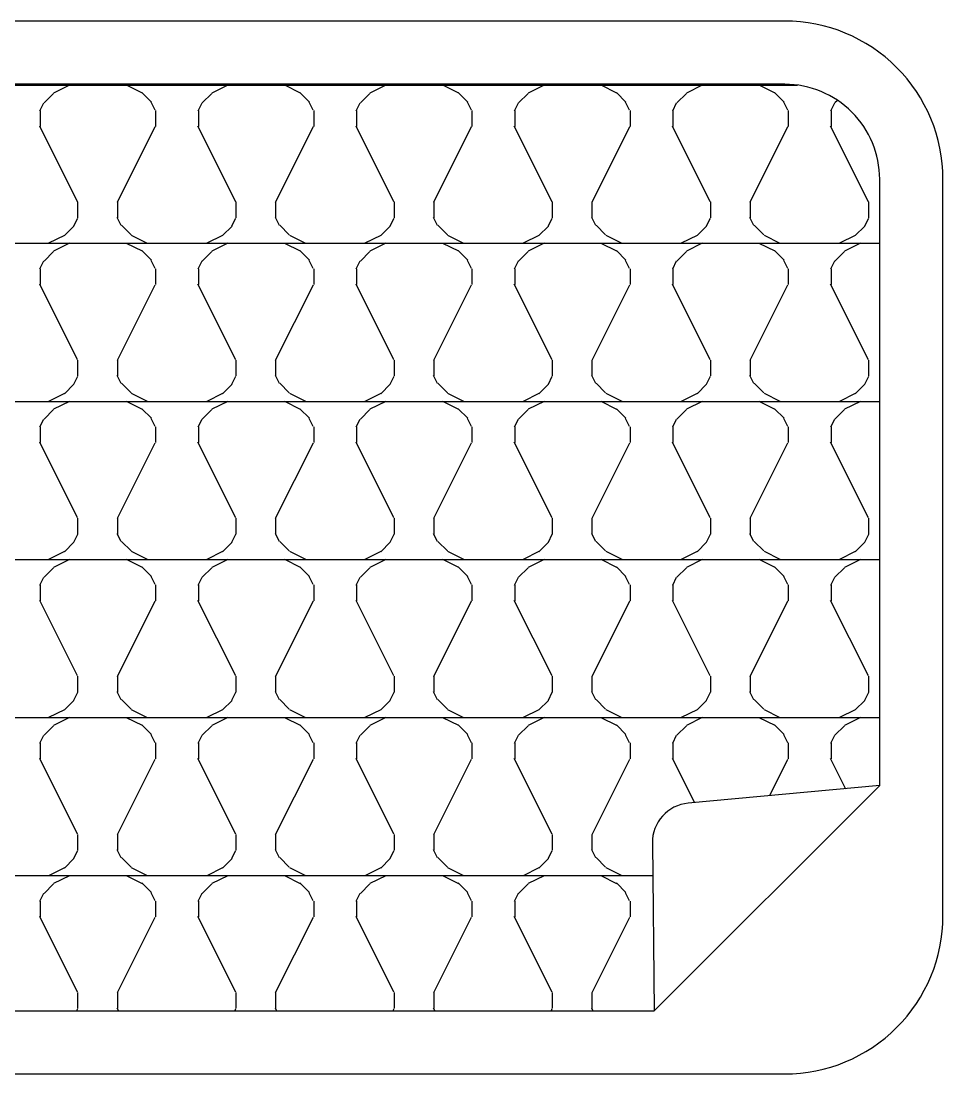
# Model space of a CAD drawing. Header units: millimetres. Extents: x 1316 to 28209, y 637 to 25771.
# Drawn here: x 6024 to 7189, y 17393 to 18725 of the extents above; entities that cross this region are included whole.
import ezdxf

# ---------------------------------------------------------------- set-up
doc = ezdxf.new("R2010")
doc.units = ezdxf.units.MM
doc.layers.add('JJ', color=252, linetype='Continuous')
doc.layers.add('ZB', color=252, linetype='Continuous')
doc.styles.get("Standard").update_dxf_attribs({"font": 'arial.ttf'})

# ---------------------------------------------------------------- blocks, each defined once
blk = doc.blocks.new('_C22FDQ')
at = {"layer": 'JJ'}
for p, q in [((-1046, 1003.9), (-760.9, 1288.6)), ((-758.6, 1076.4), (-760.9, 1288.6)), ((-681.6, 1284.8), (-683.5, 1288.6)), ((-681.6, 1284.8), (-683.5, 1288.6)), ((-682.6, 1285.6), (-682.6, 1265.5)), ((-632.4, 1285.6), (-632.4, 1265.5)), ((-631.7, 1286.2), (-630.5, 1288.6)), ((-631.7, 1286.2), (-630.5, 1288.6)), ((-481.6, 1284.8), (-483.5, 1288.6)), ((-481.6, 1284.8), (-483.5, 1288.6)), ((-482.6, 1285.6), (-482.6, 1265.5)), ((-432.4, 1285.6), (-432.4, 1265.5)), ((-431.7, 1286.2), (-430.5, 1288.6)), ((-431.7, 1286.2), (-430.5, 1288.6)), ((-281.6, 1284.8), (-283.5, 1288.6)), ((-281.6, 1284.8), (-283.5, 1288.6)), ((-282.6, 1285.6), (-282.6, 1265.5)), ((-232.4, 1285.6), (-232.4, 1265.5)), ((-231.7, 1286.2), (-230.5, 1288.6)), ((-231.7, 1286.2), (-230.5, 1288.6)), ((-81.6, 1284.8), (-83.5, 1288.6)), ((-81.6, 1284.8), (-83.5, 1288.6)), ((-82.6, 1285.6), (-82.6, 1265.5)), ((-32.4, 1285.6), (-32.4, 1265.5)), ((-31.7, 1286.2), (-30.5, 1288.6)), ((-31.7, 1286.2), (-30.5, 1288.6)), ((-729.6, 1170.6), (-681.9, 1266.1)), ((-729.6, 1170.6), (-681.9, 1266.1)), ((-529.6, 1170.6), (-481.9, 1266.1)), ((-529.6, 1170.6), (-481.9, 1266.1)), ((-329.6, 1170.6), (-281.9, 1266.1)), ((-329.6, 1170.6), (-281.9, 1266.1)), ((-129.6, 1170.6), (-81.9, 1266.1)), ((-129.6, 1170.6), (-81.9, 1266.1)), ((-583.6, 1169.1), (-631.4, 1264.7)), ((-583.6, 1169.1), (-631.4, 1264.7)), ((-383.6, 1169.1), (-431.4, 1264.7)), ((-383.6, 1169.1), (-431.4, 1264.7)), ((-183.6, 1169.1), (-231.4, 1264.7)), ((-183.6, 1169.1), (-231.4, 1264.7)), ((16.4, 1169.1), (-31.4, 1264.7)), ((16.4, 1169.1), (-31.4, 1264.7)), ((-730.4, 1149.9), (-730.4, 1169.9)), ((-584.6, 1149.9), (-584.6, 1169.9)), ((-530.4, 1149.9), (-530.4, 1169.9)), ((-384.6, 1149.9), (-384.6, 1169.9)), ((-330.4, 1149.9), (-330.4, 1169.9)), ((-184.6, 1149.9), (-184.6, 1169.9)), ((-130.4, 1149.9), (-130.4, 1169.9)), ((15.4, 1149.9), (15.4, 1169.9)), ((-724.4, 1139), (-729.4, 1149.1)), ((-724.4, 1139), (-729.4, 1149.1)), ((-588.9, 1140.5), (-583.9, 1150.5)), ((-588.9, 1140.5), (-583.9, 1150.5)), ((-524.4, 1139), (-529.4, 1149.1)), ((-524.4, 1139), (-529.4, 1149.1)), ((-388.9, 1140.5), (-383.9, 1150.5)), ((-388.9, 1140.5), (-383.9, 1150.5)), ((-324.4, 1139), (-329.4, 1149.1)), ((-324.4, 1139), (-329.4, 1149.1)), ((-188.9, 1140.5), (-183.9, 1150.5)), ((-188.9, 1140.5), (-183.9, 1150.5)), ((-124.4, 1139), (-129.4, 1149.1)), ((-124.4, 1139), (-129.4, 1149.1)), ((11.1, 1140.5), (16.1, 1150.5)), ((11.1, 1140.5), (16.1, 1150.5)), ((-713.1, 1127), (-725.2, 1139.1)), ((-601.6, 1128.2), (-589.5, 1140.2)), ((-513.1, 1127), (-525.2, 1139.1)), ((-401.6, 1128.2), (-389.5, 1140.2)), ((-313.1, 1127), (-325.2, 1139.1)), ((-201.6, 1128.2), (-189.5, 1140.2)), ((-113.1, 1127), (-125.2, 1139.1)), ((-1.6, 1128.2), (10.5, 1140.2)), ((-693.4, 1117.5), (-713.4, 1127.5)), ((-621.7, 1117.8), (-601.6, 1127.8)), ((-493.4, 1117.5), (-513.4, 1127.5)), ((-421.7, 1117.8), (-401.6, 1127.8)), ((-293.4, 1117.5), (-313.4, 1127.5)), ((-221.7, 1117.8), (-201.6, 1127.8)), ((-93.4, 1117.5), (-113.4, 1127.5)), ((-21.7, 1117.8), (-1.6, 1127.8)), ((-703, 1117.7), (-759.1, 1117.7)), ((-699.8, 1107.4), (-719.9, 1117.5)), ((-702.9, 1117.7), (-703, 1117.7)), ((-502.8, 1117.7), (-702.9, 1117.7)), ((-687.4, 1094.9), (-699.5, 1107)), ((-627.2, 1096), (-615.2, 1108.1)), ((-615.2, 1107.8), (-595.2, 1117.8)), ((-499.8, 1107.4), (-519.9, 1117.5)), ((-502.7, 1117.7), (-502.8, 1117.7)), ((-302.6, 1117.7), (-502.7, 1117.7)), ((-487.4, 1094.9), (-499.5, 1107)), ((-427.2, 1096), (-415.2, 1108.1)), ((-415.2, 1107.8), (-395.2, 1117.8)), ((-299.8, 1107.4), (-319.9, 1117.5)), ((-302.5, 1117.7), (-302.6, 1117.7)), ((-102.4, 1117.7), (-302.5, 1117.7)), ((-287.4, 1094.9), (-299.5, 1107)), ((-227.2, 1096), (-215.2, 1108.1)), ((-215.2, 1107.8), (-195.2, 1117.8)), ((-99.8, 1107.4), (-119.9, 1117.5)), ((-102.3, 1117.7), (-102.4, 1117.7)), ((97.8, 1117.7), (-102.3, 1117.7)), ((-87.4, 1094.9), (-99.5, 1107)), ((-27.2, 1096), (-15.2, 1108.1)), ((-15.2, 1107.8), (4.8, 1117.8)), ((-681.6, 1084.8), (-686.6, 1094.8)), ((-681.6, 1084.8), (-686.6, 1094.8)), ((-631.7, 1086.2), (-626.7, 1096.2)), ((-631.7, 1086.2), (-626.7, 1096.2)), ((-481.6, 1084.8), (-486.6, 1094.8)), ((-481.6, 1084.8), (-486.6, 1094.8)), ((-431.7, 1086.2), (-426.7, 1096.2)), ((-431.7, 1086.2), (-426.7, 1096.2)), ((-281.6, 1084.8), (-286.6, 1094.8)), ((-281.6, 1084.8), (-286.6, 1094.8)), ((-231.7, 1086.2), (-226.7, 1096.2)), ((-231.7, 1086.2), (-226.7, 1096.2)), ((-81.6, 1084.8), (-86.6, 1094.8)), ((-81.6, 1084.8), (-86.6, 1094.8)), ((-31.7, 1086.2), (-26.7, 1096.2)), ((-31.7, 1086.2), (-26.7, 1096.2)), ((-682.6, 1085.6), (-682.6, 1065.5)), ((-632.4, 1085.6), (-632.4, 1065.5)), ((-482.6, 1085.6), (-482.6, 1065.5)), ((-432.4, 1085.6), (-432.4, 1065.5)), ((-282.6, 1085.6), (-282.6, 1065.5)), ((-232.4, 1085.6), (-232.4, 1065.5)), ((-82.6, 1085.6), (-82.6, 1065.5)), ((-32.4, 1085.6), (-32.4, 1065.5)), ((-729.6, 970.6), (-681.9, 1066.1)), ((-729.6, 970.6), (-681.9, 1066.1)), ((-529.6, 970.6), (-481.9, 1066.1)), ((-529.6, 970.6), (-481.9, 1066.1)), ((-329.6, 970.6), (-281.9, 1066.1)), ((-329.6, 970.6), (-281.9, 1066.1)), ((-129.6, 970.6), (-81.9, 1066.1)), ((-129.6, 970.6), (-81.9, 1066.1)), ((-583.6, 969.1), (-631.4, 1064.7)), ((-583.6, 969.1), (-631.4, 1064.7)), ((-383.6, 969.1), (-431.4, 1064.7)), ((-383.6, 969.1), (-431.4, 1064.7)), ((-183.6, 969.1), (-231.4, 1064.7)), ((-183.6, 969.1), (-231.4, 1064.7)), ((16.4, 969.1), (-31.4, 1064.7)), ((16.4, 969.1), (-31.4, 1064.7)), ((-1046, 1003.9), (-804, 1026.1)), ((-929.6, 970.6), (-906.6, 1016.7)), ((-929.6, 970.6), (-906.6, 1016.7)), ((-783.6, 969.1), (-811.8, 1025.4)), ((-783.6, 969.1), (-811.8, 1025.4)), ((-983.6, 969.1), (-1003, 1007.8)), ((-983.6, 969.1), (-1003, 1007.8)), ((-984.6, 949.9), (-984.6, 969.9)), ((-930.4, 949.9), (-930.4, 969.9)), ((-784.6, 949.9), (-784.6, 969.9)), ((-730.4, 949.9), (-730.4, 969.9)), ((-584.6, 949.9), (-584.6, 969.9)), ((-530.4, 949.9), (-530.4, 969.9)), ((-384.6, 949.9), (-384.6, 969.9)), ((-330.4, 949.9), (-330.4, 969.9)), ((-184.6, 949.9), (-184.6, 969.9)), ((-130.4, 949.9), (-130.4, 969.9)), ((15.4, 949.9), (15.4, 969.9)), ((-988.9, 940.5), (-983.9, 950.5)), ((-988.9, 940.5), (-983.9, 950.5)), ((-924.4, 939), (-929.4, 949.1)), ((-924.4, 939), (-929.4, 949.1)), ((-788.9, 940.5), (-783.9, 950.5)), ((-788.9, 940.5), (-783.9, 950.5)), ((-724.4, 939), (-729.4, 949.1)), ((-724.4, 939), (-729.4, 949.1)), ((-588.9, 940.5), (-583.9, 950.5)), ((-588.9, 940.5), (-583.9, 950.5)), ((-524.4, 939), (-529.4, 949.1)), ((-524.4, 939), (-529.4, 949.1)), ((-388.9, 940.5), (-383.9, 950.5)), ((-388.9, 940.5), (-383.9, 950.5)), ((-324.4, 939), (-329.4, 949.1)), ((-324.4, 939), (-329.4, 949.1)), ((-188.9, 940.5), (-183.9, 950.5)), ((-188.9, 940.5), (-183.9, 950.5)), ((-124.4, 939), (-129.4, 949.1)), ((-124.4, 939), (-129.4, 949.1)), ((11.1, 940.5), (16.1, 950.5)), ((11.1, 940.5), (16.1, 950.5)), ((-1001.6, 928.2), (-989.5, 940.2)), ((-913.1, 927), (-925.2, 939.1)), ((-801.6, 928.2), (-789.5, 940.2)), ((-713.1, 927), (-725.2, 939.1)), ((-601.6, 928.2), (-589.5, 940.2)), ((-513.1, 927), (-525.2, 939.1)), ((-401.6, 928.2), (-389.5, 940.2)), ((-313.1, 927), (-325.2, 939.1)), ((-201.6, 928.2), (-189.5, 940.2)), ((-113.1, 927), (-125.2, 939.1)), ((-1.6, 928.2), (10.5, 940.2)), ((-1021.7, 917.8), (-1001.6, 927.8)), ((-893.4, 917.5), (-913.4, 927.5)), ((-821.7, 917.8), (-801.6, 927.8)), ((-693.4, 917.5), (-713.4, 927.5)), ((-621.7, 917.8), (-601.6, 927.8)), ((-493.4, 917.5), (-513.4, 927.5)), ((-421.7, 917.8), (-401.6, 927.8)), ((-293.4, 917.5), (-313.4, 927.5)), ((-221.7, 917.8), (-201.6, 927.8)), ((-93.4, 917.5), (-113.4, 927.5)), ((-21.7, 917.8), (-1.6, 927.8)), ((-903.2, 917.7), (-1046, 917.7)), ((-1027.2, 896), (-1015.2, 908.1)), ((-1015.2, 907.8), (-995.2, 917.8)), ((-899.8, 907.4), (-919.9, 917.5)), ((-903.1, 917.7), (-903.2, 917.7)), ((-703, 917.7), (-903.1, 917.7)), ((-887.4, 894.9), (-899.5, 907)), ((-827.2, 896), (-815.2, 908.1)), ((-815.2, 907.8), (-795.2, 917.8)), ((-699.8, 907.4), (-719.9, 917.5)), ((-702.9, 917.7), (-703, 917.7)), ((-502.8, 917.7), (-702.9, 917.7)), ((-687.4, 894.9), (-699.5, 907)), ((-627.2, 896), (-615.2, 908.1)), ((-615.2, 907.8), (-595.2, 917.8)), ((-499.8, 907.4), (-519.9, 917.5)), ((-502.7, 917.7), (-502.8, 917.7)), ((-302.6, 917.7), (-502.7, 917.7)), ((-487.4, 894.9), (-499.5, 907)), ((-427.2, 896), (-415.2, 908.1)), ((-415.2, 907.8), (-395.2, 917.8)), ((-299.8, 907.4), (-319.9, 917.5)), ((-302.5, 917.7), (-302.6, 917.7)), ((-102.4, 917.7), (-302.5, 917.7)), ((-287.4, 894.9), (-299.5, 907)), ((-227.2, 896), (-215.2, 908.1)), ((-215.2, 907.8), (-195.2, 917.8)), ((-99.8, 907.4), (-119.9, 917.5)), ((-102.3, 917.7), (-102.4, 917.7)), ((97.8, 917.7), (-102.3, 917.7)), ((-87.4, 894.9), (-99.5, 907)), ((-27.2, 896), (-15.2, 908.1)), ((-15.2, 907.8), (4.8, 917.8)), ((-1031.7, 886.2), (-1026.7, 896.2)), ((-1031.7, 886.2), (-1026.7, 896.2)), ((-881.6, 884.8), (-886.6, 894.8)), ((-881.6, 884.8), (-886.6, 894.8)), ((-831.7, 886.2), (-826.7, 896.2)), ((-831.7, 886.2), (-826.7, 896.2)), ((-681.6, 884.8), (-686.6, 894.8)), ((-681.6, 884.8), (-686.6, 894.8)), ((-631.7, 886.2), (-626.7, 896.2)), ((-631.7, 886.2), (-626.7, 896.2)), ((-481.6, 884.8), (-486.6, 894.8)), ((-481.6, 884.8), (-486.6, 894.8)), ((-431.7, 886.2), (-426.7, 896.2)), ((-431.7, 886.2), (-426.7, 896.2)), ((-281.6, 884.8), (-286.6, 894.8)), ((-281.6, 884.8), (-286.6, 894.8)), ((-231.7, 886.2), (-226.7, 896.2)), ((-231.7, 886.2), (-226.7, 896.2)), ((-81.6, 884.8), (-86.6, 894.8)), ((-81.6, 884.8), (-86.6, 894.8)), ((-31.7, 886.2), (-26.7, 896.2)), ((-31.7, 886.2), (-26.7, 896.2)), ((-1032.4, 885.6), (-1032.4, 865.5)), ((-882.6, 885.6), (-882.6, 865.5)), ((-832.4, 885.6), (-832.4, 865.5)), ((-682.6, 885.6), (-682.6, 865.5)), ((-632.4, 885.6), (-632.4, 865.5)), ((-482.6, 885.6), (-482.6, 865.5)), ((-432.4, 885.6), (-432.4, 865.5)), ((-282.6, 885.6), (-282.6, 865.5)), ((-232.4, 885.6), (-232.4, 865.5)), ((-82.6, 885.6), (-82.6, 865.5)), ((-32.4, 885.6), (-32.4, 865.5)), ((-929.6, 770.6), (-881.9, 866.1)), ((-929.6, 770.6), (-881.9, 866.1)), ((-729.6, 770.6), (-681.9, 866.1)), ((-729.6, 770.6), (-681.9, 866.1)), ((-529.6, 770.6), (-481.9, 866.1)), ((-529.6, 770.6), (-481.9, 866.1)), ((-329.6, 770.6), (-281.9, 866.1)), ((-329.6, 770.6), (-281.9, 866.1)), ((-129.6, 770.6), (-81.9, 866.1)), ((-129.6, 770.6), (-81.9, 866.1)), ((-983.6, 769.1), (-1031.4, 864.7)), ((-983.6, 769.1), (-1031.4, 864.7)), ((-783.6, 769.1), (-831.4, 864.7)), ((-783.6, 769.1), (-831.4, 864.7)), ((-583.6, 769.1), (-631.4, 864.7)), ((-583.6, 769.1), (-631.4, 864.7)), ((-383.6, 769.1), (-431.4, 864.7)), ((-383.6, 769.1), (-431.4, 864.7)), ((-183.6, 769.1), (-231.4, 864.7)), ((-183.6, 769.1), (-231.4, 864.7)), ((16.4, 769.1), (-31.4, 864.7)), ((16.4, 769.1), (-31.4, 864.7)), ((-984.6, 749.9), (-984.6, 769.9)), ((-930.4, 749.9), (-930.4, 769.9)), ((-784.6, 749.9), (-784.6, 769.9)), ((-730.4, 749.9), (-730.4, 769.9)), ((-584.6, 749.9), (-584.6, 769.9)), ((-530.4, 749.9), (-530.4, 769.9)), ((-384.6, 749.9), (-384.6, 769.9)), ((-330.4, 749.9), (-330.4, 769.9)), ((-184.6, 749.9), (-184.6, 769.9)), ((-130.4, 749.9), (-130.4, 769.9)), ((15.4, 749.9), (15.4, 769.9)), ((-988.9, 740.5), (-983.9, 750.5)), ((-988.9, 740.5), (-983.9, 750.5)), ((-924.4, 739), (-929.4, 749.1)), ((-924.4, 739), (-929.4, 749.1)), ((-788.9, 740.5), (-783.9, 750.5)), ((-788.9, 740.5), (-783.9, 750.5)), ((-724.4, 739), (-729.4, 749.1)), ((-724.4, 739), (-729.4, 749.1)), ((-588.9, 740.5), (-583.9, 750.5)), ((-588.9, 740.5), (-583.9, 750.5)), ((-524.4, 739), (-529.4, 749.1)), ((-524.4, 739), (-529.4, 749.1)), ((-388.9, 740.5), (-383.9, 750.5)), ((-388.9, 740.5), (-383.9, 750.5)), ((-324.4, 739), (-329.4, 749.1)), ((-324.4, 739), (-329.4, 749.1)), ((-188.9, 740.5), (-183.9, 750.5)), ((-188.9, 740.5), (-183.9, 750.5)), ((-124.4, 739), (-129.4, 749.1)), ((-124.4, 739), (-129.4, 749.1)), ((11.1, 740.5), (16.1, 750.5)), ((11.1, 740.5), (16.1, 750.5)), ((-1001.6, 728.2), (-989.5, 740.2)), ((-913.1, 727), (-925.2, 739.1)), ((-801.6, 728.2), (-789.5, 740.2)), ((-713.1, 727), (-725.2, 739.1)), ((-601.6, 728.2), (-589.5, 740.2)), ((-513.1, 727), (-525.2, 739.1)), ((-401.6, 728.2), (-389.5, 740.2)), ((-313.1, 727), (-325.2, 739.1)), ((-201.6, 728.2), (-189.5, 740.2)), ((-113.1, 727), (-125.2, 739.1)), ((-1.6, 728.2), (10.5, 740.2)), ((-1021.7, 717.8), (-1001.6, 727.8)), ((-893.4, 717.5), (-913.4, 727.5)), ((-821.7, 717.8), (-801.6, 727.8)), ((-693.4, 717.5), (-713.4, 727.5)), ((-621.7, 717.8), (-601.6, 727.8)), ((-493.4, 717.5), (-513.4, 727.5)), ((-421.7, 717.8), (-401.6, 727.8)), ((-293.4, 717.5), (-313.4, 727.5)), ((-221.7, 717.8), (-201.6, 727.8)), ((-93.4, 717.5), (-113.4, 727.5)), ((-21.7, 717.8), (-1.6, 727.8)), ((-903.2, 717.7), (-1046, 717.7)), ((-1027.2, 696), (-1015.2, 708.1)), ((-1015.2, 707.8), (-995.2, 717.8)), ((-899.8, 707.4), (-919.9, 717.5)), ((-903.1, 717.7), (-903.2, 717.7)), ((-703, 717.7), (-903.1, 717.7)), ((-887.4, 694.9), (-899.5, 707)), ((-827.2, 696), (-815.2, 708.1)), ((-815.2, 707.8), (-795.2, 717.8)), ((-699.8, 707.4), (-719.9, 717.5)), ((-702.9, 717.7), (-703, 717.7)), ((-502.8, 717.7), (-702.9, 717.7)), ((-687.4, 694.9), (-699.5, 707)), ((-627.2, 696), (-615.2, 708.1)), ((-615.2, 707.8), (-595.2, 717.8)), ((-499.8, 707.4), (-519.9, 717.5)), ((-502.7, 717.7), (-502.8, 717.7)), ((-302.6, 717.7), (-502.7, 717.7)), ((-487.4, 694.9), (-499.5, 707)), ((-427.2, 696), (-415.2, 708.1)), ((-415.2, 707.8), (-395.2, 717.8)), ((-299.8, 707.4), (-319.9, 717.5)), ((-302.5, 717.7), (-302.6, 717.7)), ((-102.4, 717.7), (-302.5, 717.7)), ((-287.4, 694.9), (-299.5, 707)), ((-227.2, 696), (-215.2, 708.1)), ((-215.2, 707.8), (-195.2, 717.8)), ((-99.8, 707.4), (-119.9, 717.5)), ((-102.3, 717.7), (-102.4, 717.7)), ((97.8, 717.7), (-102.3, 717.7)), ((-87.4, 694.9), (-99.5, 707)), ((-27.2, 696), (-15.2, 708.1)), ((-15.2, 707.8), (4.8, 717.8)), ((-1031.7, 686.2), (-1026.7, 696.2)), ((-1031.7, 686.2), (-1026.7, 696.2)), ((-881.6, 684.8), (-886.6, 694.8)), ((-881.6, 684.8), (-886.6, 694.8)), ((-831.7, 686.2), (-826.7, 696.2)), ((-831.7, 686.2), (-826.7, 696.2)), ((-681.6, 684.8), (-686.6, 694.8)), ((-681.6, 684.8), (-686.6, 694.8)), ((-631.7, 686.2), (-626.7, 696.2)), ((-631.7, 686.2), (-626.7, 696.2)), ((-481.6, 684.8), (-486.6, 694.8)), ((-481.6, 684.8), (-486.6, 694.8)), ((-431.7, 686.2), (-426.7, 696.2)), ((-431.7, 686.2), (-426.7, 696.2)), ((-281.6, 684.8), (-286.6, 694.8)), ((-281.6, 684.8), (-286.6, 694.8)), ((-231.7, 686.2), (-226.7, 696.2)), ((-231.7, 686.2), (-226.7, 696.2)), ((-81.6, 684.8), (-86.6, 694.8)), ((-81.6, 684.8), (-86.6, 694.8)), ((-31.7, 686.2), (-26.7, 696.2)), ((-31.7, 686.2), (-26.7, 696.2)), ((-1032.4, 685.6), (-1032.4, 665.5)), ((-882.6, 685.6), (-882.6, 665.5)), ((-832.4, 685.6), (-832.4, 665.5)), ((-682.6, 685.6), (-682.6, 665.5)), ((-632.4, 685.6), (-632.4, 665.5)), ((-482.6, 685.6), (-482.6, 665.5)), ((-432.4, 685.6), (-432.4, 665.5)), ((-282.6, 685.6), (-282.6, 665.5)), ((-232.4, 685.6), (-232.4, 665.5)), ((-82.6, 685.6), (-82.6, 665.5)), ((-32.4, 685.6), (-32.4, 665.5)), ((-929.6, 570.6), (-881.9, 666.1)), ((-929.6, 570.6), (-881.9, 666.1)), ((-729.6, 570.6), (-681.9, 666.1)), ((-729.6, 570.6), (-681.9, 666.1)), ((-529.6, 570.6), (-481.9, 666.1)), ((-529.6, 570.6), (-481.9, 666.1)), ((-329.6, 570.6), (-281.9, 666.1)), ((-329.6, 570.6), (-281.9, 666.1)), ((-129.6, 570.6), (-81.9, 666.1)), ((-129.6, 570.6), (-81.9, 666.1)), ((-983.6, 569.1), (-1031.4, 664.7)), ((-983.6, 569.1), (-1031.4, 664.7)), ((-783.6, 569.1), (-831.4, 664.7)), ((-783.6, 569.1), (-831.4, 664.7)), ((-583.6, 569.1), (-631.4, 664.7)), ((-583.6, 569.1), (-631.4, 664.7)), ((-383.6, 569.1), (-431.4, 664.7)), ((-383.6, 569.1), (-431.4, 664.7)), ((-183.6, 569.1), (-231.4, 664.7)), ((-183.6, 569.1), (-231.4, 664.7)), ((16.4, 569.1), (-31.4, 664.7)), ((16.4, 569.1), (-31.4, 664.7)), ((-984.6, 549.9), (-984.6, 569.9)), ((-930.4, 549.9), (-930.4, 569.9)), ((-784.6, 549.9), (-784.6, 569.9)), ((-730.4, 549.9), (-730.4, 569.9)), ((-584.6, 549.9), (-584.6, 569.9)), ((-530.4, 549.9), (-530.4, 569.9)), ((-384.6, 549.9), (-384.6, 569.9)), ((-330.4, 549.9), (-330.4, 569.9)), ((-184.6, 549.9), (-184.6, 569.9)), ((-130.4, 549.9), (-130.4, 569.9)), ((15.4, 549.9), (15.4, 569.9)), ((-988.9, 540.5), (-983.9, 550.5)), ((-988.9, 540.5), (-983.9, 550.5)), ((-924.4, 539), (-929.4, 549.1)), ((-924.4, 539), (-929.4, 549.1)), ((-788.9, 540.5), (-783.9, 550.5)), ((-788.9, 540.5), (-783.9, 550.5)), ((-724.4, 539), (-729.4, 549.1)), ((-724.4, 539), (-729.4, 549.1)), ((-588.9, 540.5), (-583.9, 550.5)), ((-588.9, 540.5), (-583.9, 550.5)), ((-524.4, 539), (-529.4, 549.1)), ((-524.4, 539), (-529.4, 549.1)), ((-388.9, 540.5), (-383.9, 550.5)), ((-388.9, 540.5), (-383.9, 550.5)), ((-324.4, 539), (-329.4, 549.1)), ((-324.4, 539), (-329.4, 549.1)), ((-188.9, 540.5), (-183.9, 550.5)), ((-188.9, 540.5), (-183.9, 550.5)), ((-124.4, 539), (-129.4, 549.1)), ((-124.4, 539), (-129.4, 549.1)), ((11.1, 540.5), (16.1, 550.5)), ((11.1, 540.5), (16.1, 550.5)), ((-1001.6, 528.2), (-989.5, 540.2)), ((-913.1, 527), (-925.2, 539.1)), ((-801.6, 528.2), (-789.5, 540.2)), ((-713.1, 527), (-725.2, 539.1)), ((-601.6, 528.2), (-589.5, 540.2)), ((-513.1, 527), (-525.2, 539.1)), ((-401.6, 528.2), (-389.5, 540.2)), ((-313.1, 527), (-325.2, 539.1)), ((-201.6, 528.2), (-189.5, 540.2)), ((-113.1, 527), (-125.2, 539.1)), ((-1.6, 528.2), (10.5, 540.2)), ((-1021.7, 517.8), (-1001.6, 527.8)), ((-893.4, 517.5), (-913.4, 527.5)), ((-821.7, 517.8), (-801.6, 527.8)), ((-693.4, 517.5), (-713.4, 527.5)), ((-621.7, 517.8), (-601.6, 527.8)), ((-493.4, 517.5), (-513.4, 527.5)), ((-421.7, 517.8), (-401.6, 527.8)), ((-293.4, 517.5), (-313.4, 527.5)), ((-221.7, 517.8), (-201.6, 527.8)), ((-93.4, 517.5), (-113.4, 527.5)), ((-21.7, 517.8), (-1.6, 527.8)), ((-903.2, 517.7), (-1046, 517.7)), ((-1027.2, 496), (-1015.2, 508.1)), ((-1015.2, 507.8), (-995.2, 517.8)), ((-899.8, 507.4), (-919.9, 517.5)), ((-903.1, 517.7), (-903.2, 517.7)), ((-703, 517.7), (-903.1, 517.7)), ((-887.4, 494.9), (-899.5, 507)), ((-827.2, 496), (-815.2, 508.1)), ((-815.2, 507.8), (-795.2, 517.8)), ((-699.8, 507.4), (-719.9, 517.5)), ((-702.9, 517.7), (-703, 517.7)), ((-502.8, 517.7), (-702.9, 517.7)), ((-687.4, 494.9), (-699.5, 507)), ((-627.2, 496), (-615.2, 508.1)), ((-615.2, 507.8), (-595.2, 517.8)), ((-499.8, 507.4), (-519.9, 517.5)), ((-502.7, 517.7), (-502.8, 517.7)), ((-302.6, 517.7), (-502.7, 517.7)), ((-487.4, 494.9), (-499.5, 507)), ((-427.2, 496), (-415.2, 508.1)), ((-415.2, 507.8), (-395.2, 517.8)), ((-299.8, 507.4), (-319.9, 517.5)), ((-302.5, 517.7), (-302.6, 517.7)), ((-102.4, 517.7), (-302.5, 517.7)), ((-287.4, 494.9), (-299.5, 507)), ((-227.2, 496), (-215.2, 508.1)), ((-215.2, 507.8), (-195.2, 517.8)), ((-99.8, 507.4), (-119.9, 517.5)), ((-102.3, 517.7), (-102.4, 517.7)), ((97.8, 517.7), (-102.3, 517.7)), ((-87.4, 494.9), (-99.5, 507)), ((-27.2, 496), (-15.2, 508.1)), ((-15.2, 507.8), (4.8, 517.8)), ((-1031.7, 486.2), (-1026.7, 496.2)), ((-1031.7, 486.2), (-1026.7, 496.2)), ((-881.6, 484.8), (-886.6, 494.8)), ((-881.6, 484.8), (-886.6, 494.8)), ((-831.7, 486.2), (-826.7, 496.2)), ((-831.7, 486.2), (-826.7, 496.2)), ((-681.6, 484.8), (-686.6, 494.8)), ((-681.6, 484.8), (-686.6, 494.8)), ((-631.7, 486.2), (-626.7, 496.2)), ((-631.7, 486.2), (-626.7, 496.2)), ((-481.6, 484.8), (-486.6, 494.8)), ((-481.6, 484.8), (-486.6, 494.8)), ((-431.7, 486.2), (-426.7, 496.2)), ((-431.7, 486.2), (-426.7, 496.2)), ((-281.6, 484.8), (-286.6, 494.8)), ((-281.6, 484.8), (-286.6, 494.8)), ((-231.7, 486.2), (-226.7, 496.2)), ((-231.7, 486.2), (-226.7, 496.2)), ((-81.6, 484.8), (-86.6, 494.8)), ((-81.6, 484.8), (-86.6, 494.8)), ((-31.7, 486.2), (-26.7, 496.2)), ((-31.7, 486.2), (-26.7, 496.2)), ((-1032.4, 485.6), (-1032.4, 465.5)), ((-882.6, 485.6), (-882.6, 465.5)), ((-832.4, 485.6), (-832.4, 465.5)), ((-682.6, 485.6), (-682.6, 465.5)), ((-632.4, 485.6), (-632.4, 465.5)), ((-482.6, 485.6), (-482.6, 465.5)), ((-432.4, 485.6), (-432.4, 465.5)), ((-282.6, 485.6), (-282.6, 465.5)), ((-232.4, 485.6), (-232.4, 465.5)), ((-82.6, 485.6), (-82.6, 465.5)), ((-32.4, 485.6), (-32.4, 465.5)), ((-983.6, 369.1), (-1031.4, 464.7)), ((-983.6, 369.1), (-1031.4, 464.7)), ((-929.6, 370.6), (-881.9, 466.1)), ((-929.6, 370.6), (-881.9, 466.1)), ((-783.6, 369.1), (-831.4, 464.7)), ((-783.6, 369.1), (-831.4, 464.7)), ((-729.6, 370.6), (-681.9, 466.1)), ((-729.6, 370.6), (-681.9, 466.1)), ((-583.6, 369.1), (-631.4, 464.7)), ((-583.6, 369.1), (-631.4, 464.7)), ((-529.6, 370.6), (-481.9, 466.1)), ((-529.6, 370.6), (-481.9, 466.1)), ((-383.6, 369.1), (-431.4, 464.7)), ((-383.6, 369.1), (-431.4, 464.7)), ((-329.6, 370.6), (-281.9, 466.1)), ((-329.6, 370.6), (-281.9, 466.1)), ((-183.6, 369.1), (-231.4, 464.7)), ((-183.6, 369.1), (-231.4, 464.7)), ((-129.6, 370.6), (-81.9, 466.1)), ((-129.6, 370.6), (-81.9, 466.1)), ((16.4, 369.1), (-31.4, 464.7)), ((16.4, 369.1), (-31.4, 464.7)), ((-984.6, 349.9), (-984.6, 369.9)), ((-930.4, 349.9), (-930.4, 369.9)), ((-784.6, 349.9), (-784.6, 369.9)), ((-730.4, 349.9), (-730.4, 369.9)), ((-584.6, 349.9), (-584.6, 369.9)), ((-530.4, 349.9), (-530.4, 369.9)), ((-384.6, 349.9), (-384.6, 369.9)), ((-330.4, 349.9), (-330.4, 369.9)), ((-184.6, 349.9), (-184.6, 369.9)), ((-130.4, 349.9), (-130.4, 369.9)), ((15.4, 349.9), (15.4, 369.9)), ((-988.9, 340.5), (-983.9, 350.5)), ((-988.9, 340.5), (-983.9, 350.5)), ((-924.4, 339), (-929.4, 349.1)), ((-924.4, 339), (-929.4, 349.1)), ((-788.9, 340.5), (-783.9, 350.5)), ((-788.9, 340.5), (-783.9, 350.5)), ((-724.4, 339), (-729.4, 349.1)), ((-724.4, 339), (-729.4, 349.1)), ((-588.9, 340.5), (-583.9, 350.5)), ((-588.9, 340.5), (-583.9, 350.5)), ((-524.4, 339), (-529.4, 349.1)), ((-524.4, 339), (-529.4, 349.1)), ((-388.9, 340.5), (-383.9, 350.5)), ((-388.9, 340.5), (-383.9, 350.5)), ((-324.4, 339), (-329.4, 349.1)), ((-324.4, 339), (-329.4, 349.1)), ((-188.9, 340.5), (-183.9, 350.5)), ((-188.9, 340.5), (-183.9, 350.5)), ((-124.4, 339), (-129.4, 349.1)), ((-124.4, 339), (-129.4, 349.1)), ((11.1, 340.5), (16.1, 350.5)), ((11.1, 340.5), (16.1, 350.5)), ((-1001.6, 328.2), (-989.5, 340.2)), ((-913.1, 327), (-925.2, 339.1)), ((-801.6, 328.2), (-789.5, 340.2)), ((-713.1, 327), (-725.2, 339.1)), ((-601.6, 328.2), (-589.5, 340.2)), ((-513.1, 327), (-525.2, 339.1)), ((-401.6, 328.2), (-389.5, 340.2)), ((-313.1, 327), (-325.2, 339.1)), ((-201.6, 328.2), (-189.5, 340.2)), ((-113.1, 327), (-125.2, 339.1)), ((-1.6, 328.2), (10.5, 340.2)), ((-1021.7, 317.8), (-1001.6, 327.8)), ((-893.4, 317.5), (-913.4, 327.5)), ((-821.7, 317.8), (-801.6, 327.8)), ((-693.4, 317.5), (-713.4, 327.5)), ((-621.7, 317.8), (-601.6, 327.8)), ((-493.4, 317.5), (-513.4, 327.5)), ((-421.7, 317.8), (-401.6, 327.8)), ((-293.4, 317.5), (-313.4, 327.5)), ((-221.7, 317.8), (-201.6, 327.8)), ((-93.4, 317.5), (-113.4, 327.5)), ((-21.7, 317.8), (-1.6, 327.8)), ((-903.2, 317.7), (-1046, 317.7)), ((-1027.2, 296), (-1015.2, 308.1)), ((-1015.2, 307.8), (-995.2, 317.8)), ((-899.8, 307.4), (-919.9, 317.5)), ((-903.1, 317.7), (-903.2, 317.7)), ((-703, 317.7), (-903.1, 317.7)), ((-887.4, 294.9), (-899.5, 307)), ((-827.2, 296), (-815.2, 308.1)), ((-815.2, 307.8), (-795.2, 317.8)), ((-699.8, 307.4), (-719.9, 317.5)), ((-702.9, 317.7), (-703, 317.7)), ((-502.8, 317.7), (-702.9, 317.7)), ((-687.4, 294.9), (-699.5, 307)), ((-627.2, 296), (-615.2, 308.1)), ((-615.2, 307.8), (-595.2, 317.8)), ((-499.8, 307.4), (-519.9, 317.5)), ((-502.7, 317.7), (-502.8, 317.7)), ((-302.6, 317.7), (-502.7, 317.7)), ((-487.4, 294.9), (-499.5, 307)), ((-427.2, 296), (-415.2, 308.1)), ((-415.2, 307.8), (-395.2, 317.8)), ((-299.8, 307.4), (-319.9, 317.5)), ((-302.5, 317.7), (-302.6, 317.7)), ((-102.4, 317.7), (-302.5, 317.7)), ((-287.4, 294.9), (-299.5, 307)), ((-227.2, 296), (-215.2, 308.1)), ((-215.2, 307.8), (-195.2, 317.8)), ((-99.8, 307.4), (-119.9, 317.5)), ((-102.3, 317.7), (-102.4, 317.7)), ((97.8, 317.7), (-102.3, 317.7)), ((-87.4, 294.9), (-99.5, 307)), ((-27.2, 296), (-15.2, 308.1)), ((-15.2, 307.8), (4.8, 317.8)), ((-1031.7, 286.2), (-1026.7, 296.2)), ((-1031.7, 286.2), (-1026.7, 296.2)), ((-881.6, 284.8), (-886.6, 294.8)), ((-881.6, 284.8), (-886.6, 294.8)), ((-831.7, 286.2), (-826.7, 296.2)), ((-831.7, 286.2), (-826.7, 296.2)), ((-681.6, 284.8), (-686.6, 294.8)), ((-681.6, 284.8), (-686.6, 294.8)), ((-631.7, 286.2), (-626.7, 296.2)), ((-631.7, 286.2), (-626.7, 296.2)), ((-481.6, 284.8), (-486.6, 294.8)), ((-481.6, 284.8), (-486.6, 294.8)), ((-431.7, 286.2), (-426.7, 296.2)), ((-431.7, 286.2), (-426.7, 296.2)), ((-281.6, 284.8), (-286.6, 294.8)), ((-281.6, 284.8), (-286.6, 294.8)), ((-231.7, 286.2), (-226.7, 296.2)), ((-231.7, 286.2), (-226.7, 296.2)), ((-81.6, 284.8), (-86.6, 294.8)), ((-81.6, 284.8), (-86.6, 294.8)), ((-31.7, 286.2), (-26.7, 296.2)), ((-31.7, 286.2), (-26.7, 296.2)), ((-1032.4, 285.6), (-1032.4, 265.5)), ((-882.6, 285.6), (-882.6, 265.5)), ((-832.4, 285.6), (-832.4, 265.5)), ((-682.6, 285.6), (-682.6, 265.5)), ((-632.4, 285.6), (-632.4, 265.5)), ((-482.6, 285.6), (-482.6, 265.5)), ((-432.4, 285.6), (-432.4, 265.5)), ((-282.6, 285.6), (-282.6, 265.5)), ((-232.4, 285.6), (-232.4, 265.5)), ((-82.6, 285.6), (-82.6, 265.5)), ((-32.4, 285.6), (-32.4, 265.5)), ((-983.6, 169.1), (-1031.4, 264.7)), ((-983.6, 169.1), (-1031.4, 264.7)), ((-929.6, 170.6), (-881.9, 266.1)), ((-929.6, 170.6), (-881.9, 266.1)), ((-783.6, 169.1), (-831.4, 264.7)), ((-783.6, 169.1), (-831.4, 264.7)), ((-729.6, 170.6), (-681.9, 266.1)), ((-729.6, 170.6), (-681.9, 266.1)), ((-583.6, 169.1), (-631.4, 264.7)), ((-583.6, 169.1), (-631.4, 264.7)), ((-529.6, 170.6), (-481.9, 266.1)), ((-529.6, 170.6), (-481.9, 266.1)), ((-383.6, 169.1), (-431.4, 264.7)), ((-383.6, 169.1), (-431.4, 264.7)), ((-329.6, 170.6), (-281.9, 266.1)), ((-329.6, 170.6), (-281.9, 266.1)), ((-183.6, 169.1), (-231.4, 264.7)), ((-183.6, 169.1), (-231.4, 264.7)), ((-129.6, 170.6), (-81.9, 266.1)), ((-129.6, 170.6), (-81.9, 266.1)), ((16.4, 169.1), (-31.4, 264.7)), ((16.4, 169.1), (-31.4, 264.7)), ((-984.6, 149.9), (-984.6, 169.9)), ((-930.4, 149.9), (-930.4, 169.9)), ((-784.6, 149.9), (-784.6, 169.9)), ((-730.4, 149.9), (-730.4, 169.9)), ((-584.6, 149.9), (-584.6, 169.9)), ((-530.4, 149.9), (-530.4, 169.9)), ((-384.6, 149.9), (-384.6, 169.9)), ((-330.4, 149.9), (-330.4, 169.9)), ((-184.6, 149.9), (-184.6, 169.9)), ((-130.4, 149.9), (-130.4, 169.9)), ((15.4, 149.9), (15.4, 169.9)), ((-988.9, 140.5), (-983.9, 150.5)), ((-988.9, 140.5), (-983.9, 150.5)), ((-924.4, 139), (-929.4, 149.1)), ((-924.4, 139), (-929.4, 149.1)), ((-788.9, 140.5), (-783.9, 150.5)), ((-788.9, 140.5), (-783.9, 150.5)), ((-724.4, 139), (-729.4, 149.1)), ((-724.4, 139), (-729.4, 149.1)), ((-588.9, 140.5), (-583.9, 150.5)), ((-588.9, 140.5), (-583.9, 150.5)), ((-524.4, 139), (-529.4, 149.1)), ((-524.4, 139), (-529.4, 149.1)), ((-388.9, 140.5), (-383.9, 150.5)), ((-388.9, 140.5), (-383.9, 150.5)), ((-324.4, 139), (-329.4, 149.1)), ((-324.4, 139), (-329.4, 149.1)), ((-188.9, 140.5), (-183.9, 150.5)), ((-188.9, 140.5), (-183.9, 150.5)), ((-124.4, 139), (-129.4, 149.1)), ((-124.4, 139), (-129.4, 149.1)), ((11.1, 140.5), (16.1, 150.5)), ((11.1, 140.5), (16.1, 150.5)), ((-992.8, 136.9), (-989.5, 140.2)), ((-913.1, 127), (-925.2, 139.1)), ((-801.6, 128.2), (-789.5, 140.2)), ((-713.1, 127), (-725.2, 139.1)), ((-601.6, 128.2), (-589.5, 140.2)), ((-513.1, 127), (-525.2, 139.1)), ((-401.6, 128.2), (-389.5, 140.2)), ((-313.1, 127), (-325.2, 139.1)), ((-201.6, 128.2), (-189.5, 140.2)), ((-113.1, 127), (-125.2, 139.1)), ((-1.6, 128.2), (10.5, 140.2)), ((-893.4, 117.5), (-913.4, 127.5)), ((-821.7, 117.8), (-801.6, 127.8)), ((-693.4, 117.5), (-713.4, 127.5)), ((-621.7, 117.8), (-601.6, 127.8)), ((-493.4, 117.5), (-513.4, 127.5)), ((-421.7, 117.8), (-401.6, 127.8)), ((-293.4, 117.5), (-313.4, 127.5)), ((-221.7, 117.8), (-201.6, 127.8)), ((-93.4, 117.5), (-113.4, 127.5)), ((-21.7, 117.8), (-1.6, 127.8)), ((-903.2, 117.7), (-942.1, 117.7)), ((-918.3, 116.6), (-919.9, 117.5)), ((-903.1, 117.7), (-903.2, 117.7)), ((-703, 117.7), (-903.1, 117.7)), ((-797.5, 116.6), (-795.2, 117.8)), ((-718.3, 116.6), (-719.9, 117.5)), ((-702.9, 117.7), (-703, 117.7)), ((-502.8, 117.7), (-702.9, 117.7)), ((-597.5, 116.6), (-595.2, 117.8)), ((-518.3, 116.6), (-519.9, 117.5)), ((-502.7, 117.7), (-502.8, 117.7)), ((-302.6, 117.7), (-502.7, 117.7)), ((-397.5, 116.6), (-395.2, 117.8)), ((-318.3, 116.6), (-319.9, 117.5)), ((-302.5, 117.7), (-302.6, 117.7)), ((-102.4, 117.7), (-302.5, 117.7)), ((-197.5, 116.6), (-195.2, 117.8)), ((-118.3, 116.6), (-119.9, 117.5)), ((-102.3, 117.7), (-102.4, 117.7)), ((97.8, 117.7), (-102.3, 117.7)), ((2.5, 116.6), (4.8, 117.8))]:
    blk.add_line(p, q, dxfattribs=at)
for points in [[(874, 1368.6), (-926, 1368.6, 0.414214), (-1126, 1168.6), (-1126, 236.6, 0.414214), (-926, 36.6), (874, 36.6)], [(-1046, 1003.9), (-1046, 236.6, 0.414214), (-926, 116.6), (874, 116.6), (874, 1288.6)], [(874, 1288.6), (-760.9, 1288.6, 0.414214)]]:
    blk.add_lwpolyline(points, format="xyb", dxfattribs=at)
blk.add_arc((-808.6, 1075.9), 50, 275.2432, 0.6231, dxfattribs=at)
at = {"width": 0.8, "flags": 9}
for tag in ['XSIZE', 'YSIZE']:
    blk.add_attdef(tag, (0, 0), '', height=0.5, dxfattribs=at)

msp = doc.modelspace()

# ---------------------------------------------------------------- block references
at = {"layer": 'ZB', "linetype": 'Continuous', "rotation": 180}
msp.add_blockref('_C22FDQ', (6063.5, 18762), dxfattribs=at)

doc.saveas('drawing.dxf')
